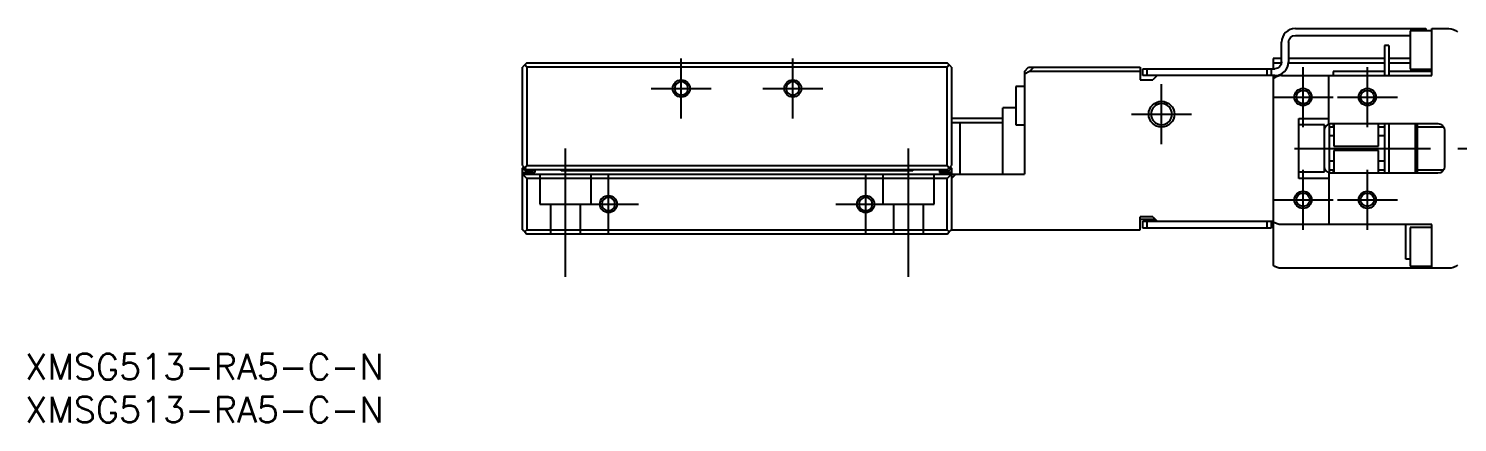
# Model space of a CAD drawing. Extents: x -1 to 586, y -8 to 203.
# Drawn here: x 0.4 to 167, y -8 to 38 of the extents above; entities that cross this region are included whole.
import ezdxf

# ---------------------------------------------------------------- set-up
doc = ezdxf.new("R2010")
doc.units = 0
doc.header["$LTSCALE"] = 0.5
doc.linetypes.add('CENTER', pattern=[50.8, 31.75, -6.35, 6.35, -6.35])
doc.linetypes.add('DASHED', pattern=[19.05, 12.7, -6.35])
for name, color, linetype in [('MSM_CENTER', 1, 'CENTER'), ('MSM_CONTINUOUS', 7, 'CONTINUOUS'), ('MSM_DASHED', 4, 'DASHED'), ('MSM_NARROW', 5, 'CONTINUOUS'), ('MSM_PART_NUMBER', 7, 'CONTINUOUS')]:
    doc.layers.add(name, color=color, linetype=linetype)
doc.styles.get("Standard").update_dxf_attribs({"font": 'txt.shx', "height": 1, "bigfont": 'bigfont.shx'})

# ---------------------------------------------------------------- blocks, each defined once
blk = doc.blocks.new('*U2')
at = {"layer": 'MSM_PART_NUMBER'}
blk.add_text('XMSG513-RA5-C-N', height=3, dxfattribs=at).set_placement((0, -3))
blk = doc.blocks.new('*U3')
at = {"layer": 'MSM_PART_NUMBER'}
blk.add_text('XMSG513-RA5-C-N', height=3, dxfattribs=at).set_placement((0, -8))

msp = doc.modelspace()

# ---------------------------------------------------------------- linework, layer by layer
at = {"layer": 'MSM_CENTER'}
for p, q in [((76.5, 27.5), (76.5, 34.5)), ((89.5, 27.5), (89.5, 34.5)), ((149, 26.5), (149, 33.5)), ((156.5, 26.5), (156.5, 33.5)), ((73, 31), (80, 31)), ((86, 31), (93, 31)), ((132.5, 24.5), (132.5, 31.5)), ((145.5, 30), (152.5, 30)), ((153, 30), (160, 30)), ((129, 28), (136, 28)), ((63, 9), (63, 24)), ((103, 9), (103, 24)), ((148, 24), (288, 24)), ((68, 14), (68, 21)), ((98, 14), (98, 21)), ((149, 14.5), (149, 21.5)), ((156.5, 14.5), (156.5, 21.5)), ((64.5, 17.5), (71.5, 17.5)), ((94.5, 17.5), (101.5, 17.5)), ((145.5, 18), (152.5, 18)), ((153, 18), (160, 18))]:
    msp.add_line(p, q, dxfattribs=at)
at = {"layer": 'MSM_CONTINUOUS'}
for p, q in [((148.1, 38), (163.3, 38)), ((148.1, 37.2), (161.5, 37.2)), ((161.5, 37.75), (161.5, 33.25)), ((164, 37.75), (161.5, 37.75)), ((162.8, 37.75), (162.8, 38)), ((163.3, 38), (163.3, 37.75)), ((164, 32.5), (164, 38)), ((164, 38), (166, 38)), ((146.5, 34.1), (146.5, 36.4)), ((147.3, 36.4), (147.3, 34.1)), ((158.5, 36), (158.5, 32.5)), ((159, 36), (158.5, 36)), ((159, 36), (159, 32.5)), ((58.5, 34), (58, 33.5)), ((58, 22), (58, 33.5)), ((58.5, 33.5), (58.25, 33.75)), ((58.5, 34), (107.5, 34)), ((107.5, 33.5), (58.5, 33.5)), ((58.5, 33.5), (58.5, 22)), ((108, 33.5), (107.5, 34)), ((107.75, 33.75), (107.5, 33.5)), ((107.5, 22), (107.5, 33.5)), ((108, 33.5), (108, 22)), ((116.5, 33), (117, 33.5)), ((117, 33.5), (130, 33.5)), ((117.61, 33.5), (117.11, 33)), ((130, 33.5), (130, 32)), ((146.5, 34.5), (145.5, 34.5)), ((145.5, 34.5), (145.5, 33.3)), ((145.5, 34), (146.49, 34)), ((158.5, 34.5), (147.3, 34.5)), ((147.3, 34), (158.5, 34)), ((161.5, 34.5), (159, 34.5)), ((159, 34), (161.5, 34)), ((116.5, 33), (116.5, 21)), ((117.11, 33), (116.5, 32.69)), ((130, 33), (117.11, 33)), ((130, 32), (131.5, 32)), ((130.3, 32.5), (130.3, 33.3)), ((130.3, 33.3), (145.7, 33.3)), ((145.7, 32.5), (130.3, 32.5)), ((130.8, 33.3), (130.8, 32.5)), ((132, 32.5), (131.5, 32)), ((144.8, 32.5), (144.8, 33.3)), ((145.3, 33.3), (145.3, 32.5)), ((145.5, 32.5), (145.5, 15.5)), ((146.5, 32.5), (164, 32.5)), ((152, 26.87), (152, 32.5)), ((158.5, 33), (152.5, 33)), ((152.5, 33), (152.5, 32.5)), ((164, 33), (159, 33)), ((161.5, 33.25), (164, 33.25)), ((115.5, 31.25), (115.5, 26.75)), ((116.5, 31.25), (115.5, 31.25)), ((114, 21), (114, 28.75)), ((115.5, 28.75), (114, 28.75)), ((114, 27.5), (108, 27.5)), ((114, 27), (108, 27)), ((109, 21), (109, 27)), ((115.5, 26.75), (116.5, 26.75)), ((148.5, 20.5), (148.5, 27.5)), ((148.5, 27.5), (152, 27.5)), ((151.5, 26.75), (148.5, 26.75)), ((151.5, 21.25), (151.5, 26.75)), ((152, 26.87), (152.09, 26.87)), ((152.01, 26.85), (152.09, 26.87)), ((152.1, 21.12), (152.1, 26.88)), ((152.3, 26.9), (164.7, 26.9)), ((152.5, 26.9), (152.5, 26.5)), ((152.6, 26.9), (152.6, 24.25)), ((157.8, 24.25), (157.8, 26.9)), ((158.5, 26.9), (158.5, 21.1)), ((159, 26.9), (159, 21.1)), ((162.1, 21.1), (162.1, 26.9)), ((162.3, 26.9), (162.3, 21.1)), ((152.6, 26.5), (152.1, 26.5)), ((152.1, 25.5), (152.6, 25.5)), ((158.5, 26.5), (157.8, 26.5)), ((157.8, 25.5), (158.5, 25.5)), ((165.39, 26.5), (162.3, 26.5)), ((165.5, 26.1), (165.5, 21.9)), ((152.6, 24.25), (157.8, 24.25)), ((152.6, 23.75), (152.6, 21.1)), ((157.8, 23.75), (152.6, 23.75)), ((157.8, 21.1), (157.8, 23.75)), ((58, 22), (58.5, 21.5)), ((58, 21.7), (58.1, 21.8)), ((58, 14.5), (58, 21.7)), ((58.1, 21.7), (58.1, 21.9)), ((58.25, 21.75), (58.5, 22)), ((58.5, 22), (107.5, 22)), ((107.5, 22), (107.75, 21.75)), ((107.5, 21.5), (108, 22)), ((107.9, 21.9), (107.9, 21.7)), ((107.9, 21.8), (108, 21.7)), ((108, 21.7), (108, 14.5)), ((152.6, 22.5), (152.1, 22.5)), ((158.5, 22.5), (157.8, 22.5)), ((58, 21.2), (59.4, 21.2)), ((58, 21), (116.5, 21)), ((58, 21), (58.5, 20.5)), ((58.4, 21.4), (59.1, 21.4)), ((107.5, 21.5), (58.5, 21.5)), ((58.5, 20.5), (58.5, 14.5)), ((107.5, 20.5), (58.5, 20.5)), ((59.4, 21.5), (59.4, 21.2)), ((62.5, 21.39), (62.5, 21.5)), ((103.5, 21.39), (62.5, 21.39)), ((103.5, 21.39), (103.5, 21.5)), ((106.6, 21.5), (106.6, 21.2)), ((108, 21.2), (106.6, 21.2)), ((106.9, 21.4), (107.6, 21.4)), ((107.5, 20.5), (108, 21)), ((107.5, 14.5), (107.5, 20.5)), ((108, 20.5), (108.5, 21)), ((148.5, 21.25), (151.5, 21.25)), ((152, 20.5), (148.5, 20.5)), ((152, 21.13), (152, 15.1)), ((152, 21.13), (152.09, 21.13)), ((152.09, 21.13), (152.01, 21.16)), ((152.1, 21.5), (152.6, 21.5)), ((164.7, 21.1), (152.3, 21.1)), ((152.5, 21.5), (152.5, 21.1)), ((157.8, 21.5), (158.5, 21.5)), ((162.3, 21.5), (165.39, 21.5)), ((131.5, 16), (130, 16)), ((130, 14.5), (130, 16)), ((130, 15.75), (131.75, 15.75)), ((130.3, 14.7), (130.3, 15.5)), ((130.3, 15.5), (145.5, 15.5)), ((130.8, 15.5), (130.8, 14.7)), ((131.5, 16), (132, 15.5)), ((144.8, 14.7), (144.8, 15.5)), ((145.3, 15.5), (145.3, 14.7)), ((145.5, 15.48), (145.5, 10.38)), ((164, 15.1), (146.5, 15.1)), ((161, 11.05), (161, 15.1)), ((164, 10), (164, 15.1)), ((58, 14.5), (58.25, 14.25)), ((58.5, 14.5), (58.25, 14.25)), ((58.25, 14.25), (58.5, 14)), ((58.5, 14.5), (107.5, 14.5)), ((107.5, 14), (58.5, 14)), ((107.75, 14.25), (107.5, 14.5)), ((107.5, 14), (107.75, 14.25)), ((107.75, 14.25), (108, 14.5)), ((108, 14.5), (130, 14.5)), ((145.3, 14.7), (130.3, 14.7)), ((161.5, 14.75), (161.5, 10.25)), ((164, 14.75), (161.5, 14.75)), ((166, 10), (146.5, 10)), ((161.5, 11.05), (161, 11.05)), ((161.5, 10.25), (164, 10.25))]:
    msp.add_line(p, q, dxfattribs=at)
at = {"layer": 'MSM_CONTINUOUS', "extrusion": (0, 0, -1)}
for p, q in [((151.72, 26.65), (151.75, 26.68)), ((151.75, 26.68), (151.77, 26.7)), ((151.77, 26.7), (151.8, 26.73)), ((151.8, 26.73), (151.84, 26.75)), ((151.84, 26.75), (151.87, 26.77)), ((151.87, 26.77), (151.9, 26.8)), ((151.9, 26.8), (151.94, 26.82)), ((151.94, 26.82), (151.97, 26.83)), ((151.97, 26.83), (152, 26.84)), ((152, 26.84), (152.01, 26.85)), ((151.5, 26.15), (151.51, 26.21)), ((151.5, 26.1), (151.5, 26.15)), ((151.51, 26.21), (151.52, 26.26)), ((151.52, 26.26), (151.53, 26.31)), ((151.53, 26.31), (151.54, 26.36)), ((151.54, 26.36), (151.56, 26.41)), ((151.56, 26.41), (151.58, 26.46)), ((151.58, 26.46), (151.61, 26.5)), ((151.61, 26.5), (151.64, 26.55)), ((151.64, 26.55), (151.66, 26.58)), ((151.66, 26.58), (151.69, 26.61)), ((151.69, 26.61), (151.72, 26.65)), ((151.5, 21.86), (151.5, 21.9)), ((151.5, 21.81), (151.5, 21.86)), ((151.51, 21.77), (151.5, 21.81)), ((151.52, 21.73), (151.51, 21.77)), ((151.53, 21.68), (151.52, 21.73)), ((151.55, 21.63), (151.53, 21.68)), ((151.57, 21.58), (151.55, 21.63)), ((151.59, 21.53), (151.57, 21.58)), ((151.61, 21.49), (151.59, 21.53)), ((151.64, 21.44), (151.61, 21.49)), ((151.67, 21.4), (151.64, 21.44)), ((151.71, 21.36), (151.67, 21.4)), ((151.74, 21.33), (151.71, 21.36)), ((151.77, 21.3), (151.74, 21.33)), ((151.8, 21.28), (151.77, 21.3)), ((151.83, 21.25), (151.8, 21.28)), ((151.86, 21.23), (151.83, 21.25)), ((151.89, 21.21), (151.86, 21.23)), ((151.92, 21.2), (151.89, 21.21)), ((151.94, 21.18), (151.92, 21.2)), ((151.97, 21.17), (151.94, 21.18)), ((151.99, 21.16), (151.97, 21.17)), ((152.01, 21.16), (151.99, 21.16))]:
    msp.add_line(p, q, dxfattribs=at)
for centre, radius in [((-76.5, 31), 0.783), ((-89.5, 31), 0.783), ((-132.5, 28), 1.23), ((-68, 17.5), 0.783), ((-98, 17.5), 0.783)]:
    msp.add_circle(centre, radius, dxfattribs=at)
at = {"layer": 'MSM_CONTINUOUS'}
for centre in [(149, 30), (156.5, 30), (149, 18), (156.5, 18)]:
    msp.add_circle(centre, 0.783, dxfattribs=at)
for centre, radius, start, end in [((148.1, 36.4), 1.6, 90, 180), ((145.7, 34.1), 1.6, 270, 0), ((146.5, 31), 1.5, 90, 131.8103), ((58.4, 21.7), 0.3, 180, 270), ((107.6, 21.7), 0.3, 270, 0), ((59.1, 21.7), 0.3, 270, 318.1897), ((106.9, 21.7), 0.3, 221.8103, 270)]:
    msp.add_arc(centre, radius, start, end, dxfattribs=at)
at = {"layer": 'MSM_CONTINUOUS', "extrusion": (0, 0, -1)}
for centre, radius, start, end in [((-148.1, 36.4), 0.8, 0, 90), ((-166, 36.5), 1.5, 90, 131.8103), ((-145.7, 34.1), 0.8, 180, 270), ((-152.3, 26.1), 0.8, 74.8734, 90), ((-164.7, 26.1), 0.8, 90, 180), ((-164.7, 21.9), 0.8, 180, 270), ((-152.3, 21.9), 0.8, 270, 285.1266), ((-146.5, 16.6), 1.5, 270, 311.8103), ((-146.5, 11.5), 1.5, 270, 311.8103), ((-166, 11.5), 1.5, 228.1897, 270)]:
    msp.add_arc(centre, radius, start, end, dxfattribs=at)
at = {"layer": 'MSM_DASHED'}
for p, q in [((60, 21), (60, 17.5)), ((66, 17.5), (66, 21)), ((100, 21), (100, 17.5)), ((106, 17.5), (106, 21)), ((60, 17.5), (66, 17.5)), ((61.25, 17.5), (61.25, 14)), ((64.75, 14), (64.75, 17.5)), ((100, 17.5), (106, 17.5)), ((101.25, 17.5), (101.25, 14)), ((104.75, 14), (104.75, 17.5))]:
    msp.add_line(p, q, dxfattribs=at)
at = {"layer": 'MSM_NARROW'}
for centre, radius in [((76.5, 31), 1), ((89.5, 31), 1), ((149, 30), 1), ((156.5, 30), 1), ((132.5, 28), 1.5), ((68, 17.5), 1), ((98, 17.5), 1), ((149, 18), 1), ((156.5, 18), 1)]:
    msp.add_circle(centre, radius, dxfattribs=at)

# ---------------------------------------------------------------- block references
at = {"layer": 'MSM_CONTINUOUS'}
for name in ['*U2', '*U3']:
    msp.add_blockref(name, (0, 0), dxfattribs=at)

doc.saveas('drawing.dxf')
